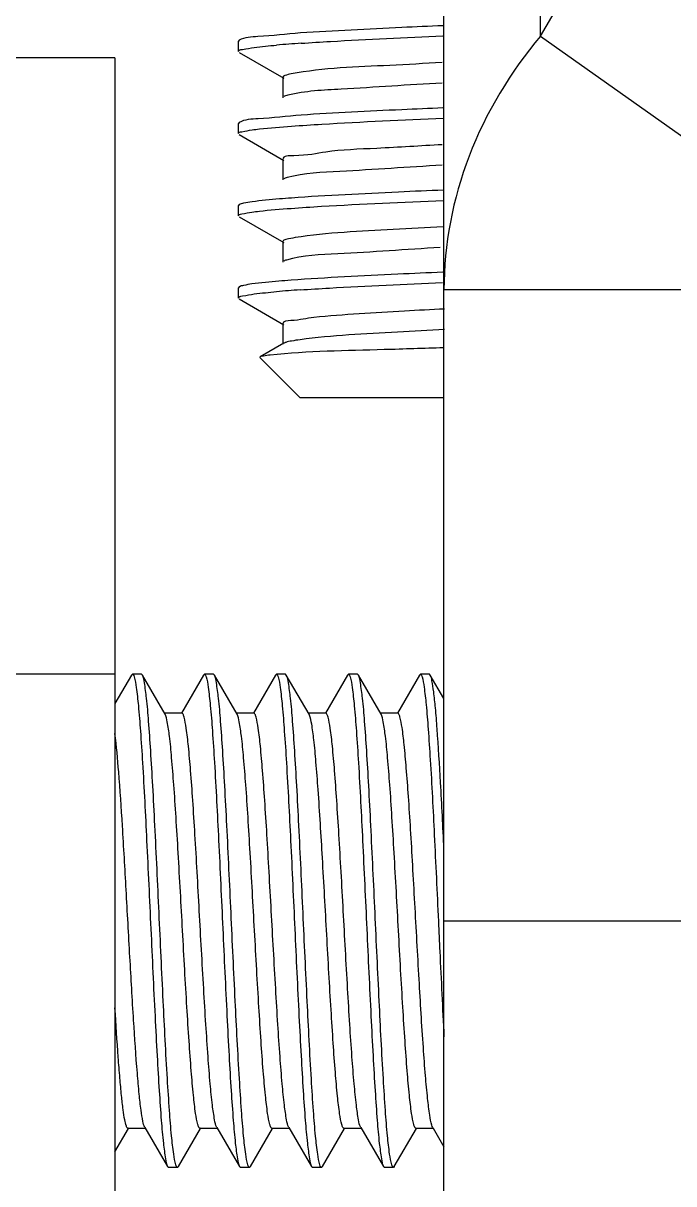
# Model space of a CAD drawing. Extents: x -191212 to 1245715665, y -234495 to 250873.
# Drawn here: x 180456.1 to 180509.6, y 130560.5 to 130656 of the extents above; entities that cross this region are included whole.
import ezdxf

# ---------------------------------------------------------------- set-up
doc = ezdxf.new("R2010")
doc.units = 0
doc.header["$LTSCALE"] = 500
doc.layers.get('0').update_dxf_attribs({"linetype": 'CONTINUOUS'})
doc.layers.add('PUB_TEXT', color=7, linetype='CONTINUOUS')

# ---------------------------------------------------------------- blocks, each defined once
blk = doc.blocks.new('deeeeee')
at = {"linetype": 'Continuous'}
for p, q in [((-471760.02, -353800.23), (-471685.16, -353672.44)), ((-471760.02, -353800.23), (-471760.02, -353725.38)), ((-471771.93, -354011.27), (-471771.93, -353745.7)), ((-471797.24, -353800.74), (-471797.33, -353800.85)), ((-471797.33, -353802.13), (-471797.33, -353800.85)), ((-471797.33, -353802.13), (-471797.33, -353800.85)), ((-471760.02, -353800.23), (-471738.46, -353815.48)), ((-471797.24, -353802.24), (-471791.72, -353805.43)), ((-471812.58, -353802.91), (-471843.07, -353802.91)), ((-471812.58, -353802.91), (-471812.58, -354002.28)), ((-471791.83, -353805.3), (-471791.83, -353807.84)), ((-471797.24, -353810.91), (-471797.33, -353811.02)), ((-471797.33, -353812.29), (-471797.33, -353811.02)), ((-471797.33, -353812.29), (-471797.33, -353811.02)), ((-471797.24, -353812.4), (-471791.72, -353815.59)), ((-471791.83, -353815.47), (-471791.83, -353818.01)), ((-471797.24, -353821.07), (-471797.33, -353821.18)), ((-471797.33, -353822.45), (-471797.33, -353821.18)), ((-471797.33, -353822.45), (-471797.33, -353821.18)), ((-471797.24, -353822.56), (-471791.72, -353825.76)), ((-471791.83, -353825.63), (-471791.83, -353828.17)), ((-471797.24, -353831.24), (-471797.33, -353831.35)), ((-471797.33, -353832.62), (-471797.33, -353831.35)), ((-471797.33, -353832.62), (-471797.33, -353831.35)), ((-471741.44, -353831.6), (-471771.93, -353831.6)), ((-471797.24, -353832.73), (-471791.72, -353835.92)), ((-471791.83, -353835.79), (-471791.83, -353838.33)), ((-471791.72, -353838.21), (-471794.65, -353839.9)), ((-471794.65, -353839.9), (-471794.67, -353839.98)), ((-471789.71, -353844.94), (-471794.67, -353839.98)), ((-471771.93, -353844.94), (-471789.71, -353844.94)), ((-471812.58, -353879.14), (-471843.07, -353879.14)), ((-471810.53, -353879.24), (-471812.58, -353882.77)), ((-471810.53, -353879.24), (-471810.42, -353879.14)), ((-471809.31, -353879.14), (-471810.42, -353879.14)), ((-471809.31, -353879.14), (-471810.42, -353879.14)), ((-471810.42, -353879.14), (-471810.4, -353879.14)), ((-471809.19, -353879.24), (-471809.31, -353879.14)), ((-471806.39, -353884.09), (-471809.19, -353879.24)), ((-471801.64, -353879.24), (-471804.36, -353883.94)), ((-471801.64, -353879.24), (-471801.53, -353879.14)), ((-471800.41, -353879.14), (-471801.53, -353879.14)), ((-471800.41, -353879.14), (-471801.53, -353879.14)), ((-471801.53, -353879.14), (-471801.51, -353879.14)), ((-471800.3, -353879.24), (-471800.41, -353879.14)), ((-471797.49, -353884.09), (-471800.3, -353879.24)), ((-471792.75, -353879.24), (-471795.47, -353883.94)), ((-471792.75, -353879.24), (-471792.63, -353879.14)), ((-471791.52, -353879.14), (-471792.63, -353879.14)), ((-471791.52, -353879.14), (-471792.63, -353879.14)), ((-471792.63, -353879.14), (-471792.62, -353879.14)), ((-471791.41, -353879.24), (-471791.52, -353879.14)), ((-471788.6, -353884.09), (-471791.41, -353879.24)), ((-471783.85, -353879.24), (-471786.58, -353883.94)), ((-471783.85, -353879.24), (-471783.74, -353879.14)), ((-471782.63, -353879.14), (-471783.74, -353879.14)), ((-471782.63, -353879.14), (-471783.74, -353879.14)), ((-471783.74, -353879.14), (-471783.72, -353879.14)), ((-471782.51, -353879.24), (-471782.63, -353879.14)), ((-471779.71, -353884.09), (-471782.51, -353879.24)), ((-471774.96, -353879.24), (-471777.68, -353883.94)), ((-471774.96, -353879.24), (-471774.85, -353879.14)), ((-471773.73, -353879.14), (-471774.85, -353879.14)), ((-471773.73, -353879.14), (-471774.85, -353879.14)), ((-471774.85, -353879.14), (-471774.83, -353879.14)), ((-471773.62, -353879.24), (-471773.73, -353879.14)), ((-471771.93, -353882.16), (-471773.62, -353879.24)), ((-471804.31, -353883.97), (-471806.45, -353883.97)), ((-471795.42, -353883.97), (-471797.56, -353883.97)), ((-471786.53, -353883.97), (-471788.67, -353883.97)), ((-471788.54, -353884.2), (-471788.6, -353884.09)), ((-471777.63, -353883.97), (-471779.77, -353883.97)), ((-471772.62, -353909.67), (-471772.62, -353909.75)), ((-471771.93, -353909.63), (-471741.44, -353909.63)), ((-471812.58, -353938.19), (-471810.92, -353935.33)), ((-471810.97, -353935.3), (-471808.83, -353935.3)), ((-471808.9, -353935.18), (-471806.09, -353940.03)), ((-471804.75, -353940.03), (-471802.02, -353935.33)), ((-471802.07, -353935.3), (-471799.93, -353935.3)), ((-471800, -353935.18), (-471797.19, -353940.03)), ((-471795.85, -353940.03), (-471793.13, -353935.33)), ((-471793.18, -353935.3), (-471791.04, -353935.3)), ((-471791.11, -353935.18), (-471788.3, -353940.03)), ((-471786.96, -353940.03), (-471784.24, -353935.33)), ((-471784.29, -353935.3), (-471782.15, -353935.3)), ((-471782.21, -353935.18), (-471779.41, -353940.03)), ((-471778.07, -353940.03), (-471775.34, -353935.33)), ((-471775.39, -353935.3), (-471773.25, -353935.3)), ((-471773.32, -353935.18), (-471773.25, -353935.3)), ((-471773.25, -353935.3), (-471771.93, -353937.58)), ((-471806.09, -353940.03), (-471805.97, -353940.13)), ((-471804.86, -353940.13), (-471805.97, -353940.13)), ((-471804.86, -353940.13), (-471805.97, -353940.13)), ((-471804.86, -353940.13), (-471804.88, -353940.12)), ((-471804.75, -353940.03), (-471804.86, -353940.13)), ((-471797.19, -353940.03), (-471797.08, -353940.13)), ((-471795.97, -353940.13), (-471797.08, -353940.13)), ((-471795.97, -353940.13), (-471797.08, -353940.13)), ((-471795.97, -353940.13), (-471795.98, -353940.12)), ((-471795.85, -353940.03), (-471795.97, -353940.13)), ((-471788.3, -353940.03), (-471788.19, -353940.13)), ((-471787.07, -353940.13), (-471788.19, -353940.13)), ((-471787.07, -353940.13), (-471788.19, -353940.13)), ((-471787.07, -353940.13), (-471787.09, -353940.12)), ((-471786.96, -353940.03), (-471787.07, -353940.13)), ((-471779.41, -353940.03), (-471779.29, -353940.13)), ((-471778.18, -353940.13), (-471779.29, -353940.13)), ((-471778.18, -353940.13), (-471779.29, -353940.13)), ((-471778.18, -353940.13), (-471778.2, -353940.12)), ((-471778.07, -353940.03), (-471778.18, -353940.13))]:
    blk.add_line(p, q, dxfattribs=at)
for centre, radius, start, end in [((-471777.89, -353976.52), 175.8, 93.8141, 94.8058), ((-471778.03, -354005.37), 174.15, 93.8424, 94.8038)]:
    blk.add_arc(centre, radius, start, end, dxfattribs=at)
for points, knots in [([(-471772.07, -353798.94), (-471773.76, -353799.01), (-471779.63, -353799.28), (-471785.49, -353799.56), (-471789.66, -353799.84)], [0, 0, 0, 0, 0.28888, 1, 1, 1, 1]), ([(-471789.66, -353799.84), (-471791.41, -353799.96), (-471793.87, -353800.3), (-471796.55, -353800.35), (-471797.23, -353800.74)], [0, 0, 0, 0, 0.690313, 1, 1, 1, 1]), ([(-471789.59, -353801.11), (-471788.38, -353801.03), (-471782.55, -353800.67), (-471776.71, -353800.41), (-471772.07, -353800.21)], [0, 0, 0, 0, 0.20666, 1, 1, 1, 1]), ([(-471760.02, -353800.23), (-471763.71, -353804.65), (-471769.74, -353814.55), (-471771.93, -353826), (-471771.93, -353831.6)], [0, 0, 0, 0, 0.506705, 1, 1, 1, 1]), ([(-471797.33, -353802.13), (-471797.33, -353801.94), (-471796.36, -353801.82), (-471795.87, -353801.69), (-471795.38, -353801.62)], [0, 0, 0, 0, 0.271559, 1, 1, 1, 1]), ([(-471772.16, -353803.5), (-471774.32, -353803.61), (-471780.54, -353804), (-471786.81, -353804.14), (-471790.82, -353804.91)], [0, 0, 0, 0, 0.346423, 1, 1, 1, 1]), ([(-471790.82, -353804.91), (-471791.07, -353804.96), (-471791.37, -353805.03), (-471791.83, -353805.19), (-471791.83, -353805.3)], [0, 0, 0, 0, 0.709574, 1, 1, 1, 1]), ([(-471772.16, -353806.04), (-471776.32, -353806.25), (-471782.65, -353806.72), (-471789.07, -353807.01), (-471791.21, -353807.54)], [0, 0, 0, 0, 0.653589, 1, 1, 1, 1]), ([(-471791.21, -353807.54), (-471791.31, -353807.56), (-471791.48, -353807.61), (-471791.65, -353807.68), (-471791.72, -353807.71)], [0, 0, 0, 0, 0.589728, 1, 1, 1, 1]), ([(-471772.07, -353809.11), (-471773.76, -353809.18), (-471779.6, -353809.44), (-471785.44, -353809.72), (-471789.59, -353810)], [0, 0, 0, 0, 0.28855, 1, 1, 1, 1]), ([(-471789.59, -353810), (-471791.36, -353810.12), (-471793.84, -353810.47), (-471796.54, -353810.51), (-471797.23, -353810.91)], [0, 0, 0, 0, 0.690488, 1, 1, 1, 1]), ([(-471790.77, -353811.36), (-471789.52, -353811.27), (-471783.27, -353810.87), (-471777.01, -353810.59), (-471772.01, -353810.37)], [0, 0, 0, 0, 0.199878, 1, 1, 1, 1]), ([(-471797.33, -353812.29), (-471797.33, -353812.13), (-471796.51, -353811.99), (-471796.07, -353811.88), (-471795.65, -353811.82)], [0, 0, 0, 0, 0.274156, 1, 1, 1, 1]), ([(-471795.65, -353811.82), (-471795.34, -353811.78), (-471793.72, -353811.58), (-471792.09, -353811.45), (-471790.77, -353811.36)], [0, 0, 0, 0, 0.191478, 1, 1, 1, 1]), ([(-471772.15, -353813.66), (-471774.85, -353813.8), (-471779.49, -353814.12), (-471786.08, -353814.33), (-471789.08, -353815.1), (-471791.83, -353814.99), (-471791.83, -353815.47)], [0, 0, 0, 0, 0.408978, 0.726291, 0.927833, 1, 1, 1, 1]), ([(-471772.16, -353816.2), (-471776.37, -353816.42), (-471782.72, -353816.91), (-471789.19, -353817.16), (-471791.3, -353817.73)], [0, 0, 0, 0, 0.658464, 1, 1, 1, 1]), ([(-471791.3, -353817.73), (-471791.38, -353817.75), (-471791.53, -353817.79), (-471791.66, -353817.85), (-471791.72, -353817.88)], [0, 0, 0, 0, 0.581089, 1, 1, 1, 1]), ([(-471772.01, -353819.27), (-471773.85, -353819.35), (-471780.1, -353819.63), (-471786.36, -353819.93), (-471790.77, -353820.25)], [0, 0, 0, 0, 0.294353, 1, 1, 1, 1]), ([(-471795.65, -353820.72), (-471796, -353820.76), (-471796.53, -353820.86), (-471797.07, -353820.98), (-471797.23, -353821.07)], [0, 0, 0, 0, 0.643846, 1, 1, 1, 1]), ([(-471790.77, -353820.25), (-471791.27, -353820.29), (-471792.9, -353820.41), (-471794.53, -353820.56), (-471795.65, -353820.72)], [0, 0, 0, 0, 0.307315, 1, 1, 1, 1]), ([(-471790.83, -353821.53), (-471789.58, -353821.43), (-471783.31, -353821.03), (-471777.03, -353820.75), (-471772.01, -353820.54)], [0, 0, 0, 0, 0.199508, 1, 1, 1, 1]), ([(-471797.33, -353822.45), (-471797.33, -353822.29), (-471796.52, -353822.16), (-471796.09, -353822.05), (-471795.67, -353821.99)], [0, 0, 0, 0, 0.274335, 1, 1, 1, 1]), ([(-471795.67, -353821.99), (-471795.36, -353821.95), (-471793.75, -353821.75), (-471792.14, -353821.62), (-471790.83, -353821.53)], [0, 0, 0, 0, 0.191445, 1, 1, 1, 1]), ([(-471772.05, -353823.82), (-471774.1, -353823.93), (-471780.19, -353824.29), (-471786.32, -353824.52), (-471790.33, -353825.15)], [0, 0, 0, 0, 0.335812, 1, 1, 1, 1]), ([(-471790.33, -353825.15), (-471790.7, -353825.21), (-471791.11, -353825.31), (-471791.83, -353825.48), (-471791.83, -353825.63)], [0, 0, 0, 0, 0.720112, 1, 1, 1, 1]), ([(-471772.39, -353826.38), (-471776.61, -353826.6), (-471782.91, -353827.13), (-471789.36, -353827.31), (-471791.4, -353827.92)], [0, 0, 0, 0, 0.664513, 1, 1, 1, 1]), ([(-471791.4, -353827.92), (-471791.46, -353827.94), (-471791.57, -353827.97), (-471791.68, -353828.02), (-471791.72, -353828.04)], [0, 0, 0, 0, 0.569413, 1, 1, 1, 1]), ([(-471772.09, -353829.43), (-471773.94, -353829.51), (-471780.18, -353829.79), (-471786.43, -353830.1), (-471790.83, -353830.42)], [0, 0, 0, 0, 0.294609, 1, 1, 1, 1]), ([(-471795.67, -353830.88), (-471796.01, -353830.93), (-471796.53, -353831.02), (-471797.07, -353831.14), (-471797.23, -353831.24)], [0, 0, 0, 0, 0.643454, 1, 1, 1, 1]), ([(-471790.83, -353830.42), (-471791.33, -353830.46), (-471792.94, -353830.58), (-471794.56, -353830.73), (-471795.67, -353830.88)], [0, 0, 0, 0, 0.307366, 1, 1, 1, 1]), ([(-471789.7, -353831.61), (-471788.49, -353831.53), (-471782.63, -353831.17), (-471776.76, -353830.91), (-471772.1, -353830.71)], [0, 0, 0, 0, 0.206107, 1, 1, 1, 1]), ([(-471797.33, -353832.62), (-471797.33, -353832.43), (-471796.36, -353832.31), (-471795.87, -353832.18), (-471795.38, -353832.11)], [0, 0, 0, 0, 0.271614, 1, 1, 1, 1]), ([(-471771.88, -353833.98), (-471773.53, -353834.06), (-471778.91, -353834.35), (-471784.29, -353834.65), (-471788.01, -353835.03)], [0, 0, 0, 0, 0.306539, 1, 1, 1, 1]), ([(-471788.01, -353835.03), (-471788.96, -353835.13), (-471789.86, -353835.42), (-471791.83, -353835.45), (-471791.83, -353835.79)], [0, 0, 0, 0, 0.734394, 1, 1, 1, 1]), ([(-471771.85, -353836.52), (-471773.79, -353836.61), (-471779.75, -353836.95), (-471785.72, -353837.23), (-471789.71, -353837.77)], [0, 0, 0, 0, 0.325706, 1, 1, 1, 1]), ([(-471791.47, -353838.1), (-471791.52, -353838.12), (-471791.6, -353838.15), (-471791.68, -353838.19), (-471791.72, -353838.21)], [0, 0, 0, 0, 0.559909, 1, 1, 1, 1]), ([(-471789.71, -353837.77), (-471790.06, -353837.82), (-471790.65, -353837.91), (-471791.24, -353838.03), (-471791.47, -353838.1)], [0, 0, 0, 0, 0.599115, 1, 1, 1, 1]), ([(-471793.4, -353839.68), (-471793.68, -353839.71), (-471794.09, -353839.77), (-471794.52, -353839.83), (-471794.64, -353839.9)], [0, 0, 0, 0, 0.666426, 1, 1, 1, 1]), ([(-471771.98, -353838.78), (-471774.43, -353838.85), (-471781.57, -353839.1), (-471788.73, -353839.19), (-471793.4, -353839.68)], [0, 0, 0, 0, 0.34233, 1, 1, 1, 1]), ([(-471810.4, -353879.14), (-471810.38, -353879.15), (-471810.28, -353879.23), (-471810.25, -353879.36), (-471810.21, -353879.47)], [0, 0, 0, 0, 0.146246, 1, 1, 1, 1]), ([(-471810.21, -353879.47), (-471810.08, -353879.89), (-471809.9, -353881.08), (-471809.65, -353883.32), (-471809.41, -353886.42), (-471809.05, -353891.98), (-471808.64, -353900.14), (-471808.15, -353910.59), (-471807.74, -353919.47), (-471807.39, -353926.15), (-471807.14, -353930.45), (-471806.89, -353934.05), (-471806.66, -353936.87), (-471806.39, -353938.75), (-471806.25, -353939.74), (-471806.09, -353940.03)], [0, 0, 0, 0, 0.021868, 0.059293, 0.111148, 0.175758, 0.334416, 0.514504, 0.692433, 0.773207, 0.844889, 0.905123, 0.951944, 0.983855, 1, 1, 1, 1]), ([(-471805.07, -353939.8), (-471805.2, -353939.38), (-471805.38, -353938.18), (-471805.63, -353935.95), (-471805.87, -353932.84), (-471806.23, -353927.28), (-471806.65, -353919.12), (-471807.13, -353908.67), (-471807.54, -353899.8), (-471807.89, -353893.12), (-471808.14, -353888.82), (-471808.4, -353885.21), (-471808.62, -353882.4), (-471808.89, -353880.52), (-471809.03, -353879.52), (-471809.19, -353879.24)], [0, 0, 0, 0, 0.021893, 0.059337, 0.111209, 0.175831, 0.334488, 0.514558, 0.692467, 0.773229, 0.8449, 0.905129, 0.951948, 0.983856, 1, 1, 1, 1]), ([(-471801.51, -353879.14), (-471801.49, -353879.15), (-471801.39, -353879.23), (-471801.36, -353879.36), (-471801.32, -353879.46)], [0, 0, 0, 0, 0.147522, 1, 1, 1, 1]), ([(-471801.32, -353879.46), (-471801.19, -353879.87), (-471801.01, -353881.06), (-471800.76, -353883.29), (-471800.52, -353886.39), (-471800.16, -353891.94), (-471799.75, -353900.1), (-471799.26, -353910.56), (-471798.85, -353919.44), (-471798.5, -353926.13), (-471798.25, -353930.43), (-471797.99, -353934.05), (-471797.77, -353936.87), (-471797.5, -353938.75), (-471797.36, -353939.74), (-471797.19, -353940.03)], [0, 0, 0, 0, 0.02168, 0.058952, 0.110694, 0.175227, 0.333837, 0.514005, 0.692077, 0.772934, 0.8447, 0.905011, 0.95189, 0.983838, 1, 1, 1, 1]), ([(-471796.17, -353939.8), (-471796.31, -353939.38), (-471796.48, -353938.18), (-471796.73, -353935.95), (-471796.97, -353932.84), (-471797.33, -353927.28), (-471797.75, -353919.13), (-471798.24, -353908.68), (-471798.65, -353899.8), (-471799, -353893.12), (-471799.25, -353888.82), (-471799.5, -353885.21), (-471799.73, -353882.4), (-471800, -353880.52), (-471800.14, -353879.52), (-471800.3, -353879.24)], [0, 0, 0, 0, 0.021869, 0.059298, 0.111159, 0.175773, 0.334425, 0.514513, 0.692436, 0.773203, 0.844885, 0.905123, 0.951945, 0.983855, 1, 1, 1, 1]), ([(-471792.62, -353879.14), (-471792.6, -353879.15), (-471792.49, -353879.23), (-471792.46, -353879.36), (-471792.43, -353879.47)], [0, 0, 0, 0, 0.146192, 1, 1, 1, 1]), ([(-471792.43, -353879.47), (-471792.29, -353879.89), (-471792.12, -353881.08), (-471791.87, -353883.32), (-471791.63, -353886.43), (-471791.27, -353891.98), (-471790.85, -353900.14), (-471790.37, -353910.59), (-471789.95, -353919.47), (-471789.6, -353926.15), (-471789.35, -353930.45), (-471789.1, -353934.05), (-471788.87, -353936.87), (-471788.6, -353938.75), (-471788.46, -353939.74), (-471788.3, -353940.03)], [0, 0, 0, 0, 0.021875, 0.059308, 0.111172, 0.175789, 0.334441, 0.514524, 0.692444, 0.773209, 0.844888, 0.905124, 0.951946, 0.983855, 1, 1, 1, 1]), ([(-471787.28, -353939.81), (-471787.41, -353939.39), (-471787.59, -353938.2), (-471787.84, -353935.98), (-471788.08, -353932.88), (-471788.44, -353927.32), (-471788.86, -353919.16), (-471789.34, -353908.71), (-471789.75, -353899.82), (-471790.1, -353893.14), (-471790.35, -353888.83), (-471790.61, -353885.22), (-471790.83, -353882.4), (-471791.1, -353880.52), (-471791.24, -353879.52), (-471791.41, -353879.24)], [0, 0, 0, 0, 0.021696, 0.058981, 0.110733, 0.175273, 0.333889, 0.51405, 0.692109, 0.772959, 0.844718, 0.905021, 0.951895, 0.98384, 1, 1, 1, 1]), ([(-471783.72, -353879.14), (-471783.7, -353879.15), (-471783.6, -353879.23), (-471783.57, -353879.36), (-471783.53, -353879.47)], [0, 0, 0, 0, 0.146067, 1, 1, 1, 1]), ([(-471783.53, -353879.47), (-471783.4, -353879.89), (-471783.22, -353881.09), (-471782.97, -353883.32), (-471782.73, -353886.43), (-471782.37, -353891.99), (-471781.96, -353900.15), (-471781.47, -353910.59), (-471781.06, -353919.47), (-471780.71, -353926.15), (-471780.46, -353930.45), (-471780.21, -353934.05), (-471779.98, -353936.87), (-471779.71, -353938.75), (-471779.57, -353939.74), (-471779.41, -353940.03)], [0, 0, 0, 0, 0.021894, 0.059339, 0.111212, 0.175833, 0.334492, 0.514561, 0.69247, 0.773231, 0.844902, 0.905131, 0.951948, 0.983856, 1, 1, 1, 1]), ([(-471778.39, -353939.8), (-471778.52, -353939.38), (-471778.7, -353938.18), (-471778.95, -353935.95), (-471779.19, -353932.84), (-471779.55, -353927.28), (-471779.96, -353919.13), (-471780.45, -353908.68), (-471780.86, -353899.8), (-471781.21, -353893.12), (-471781.46, -353888.82), (-471781.71, -353885.21), (-471781.94, -353882.4), (-471782.21, -353880.52), (-471782.35, -353879.52), (-471782.51, -353879.24)], [0, 0, 0, 0, 0.021872, 0.059299, 0.111157, 0.175768, 0.334426, 0.51451, 0.692437, 0.773209, 0.84489, 0.905124, 0.951944, 0.983855, 1, 1, 1, 1]), ([(-471774.83, -353879.14), (-471774.81, -353879.15), (-471774.71, -353879.23), (-471774.67, -353879.36), (-471774.64, -353879.46)], [0, 0, 0, 0, 0.14652, 1, 1, 1, 1]), ([(-471774.64, -353879.46), (-471774.51, -353879.87), (-471774.34, -353881.03), (-471774.09, -353883.18), (-471773.86, -353886.18), (-471773.5, -353891.55), (-471773.1, -353899.46), (-471772.79, -353906.12), (-471772.62, -353909.67)], [0, 0, 0, 0, 0.0425, 0.114919, 0.215181, 0.340186, 0.648075, 1, 1, 1, 1]), ([(-471771.93, -353900.74), (-471772.06, -353898.01), (-471772.31, -353893.05), (-471772.66, -353887.24), (-471772.96, -353883.49), (-471773.16, -353881.5), (-471773.37, -353880.16), (-471773.5, -353879.45), (-471773.62, -353879.24)], [0, 0, 0, 0, 0.379707, 0.689476, 0.809337, 0.902177, 0.966048, 1, 1, 1, 1]), ([(-471802.07, -353935.3), (-471802.13, -353935.3), (-471802.26, -353935.11), (-471802.44, -353934.53), (-471802.68, -353933.17), (-471802.92, -353930.97), (-471803.18, -353927.98), (-471803.44, -353924.34), (-471803.7, -353920.17), (-471803.97, -353915.61), (-471804.32, -353909.26), (-471804.66, -353902.96), (-471805.02, -353896.96), (-471805.29, -353893.03), (-471805.55, -353889.7), (-471805.79, -353887.08), (-471806.06, -353885.31), (-471806.23, -353884.36), (-471806.39, -353884.09)], [0, 0, 0, 0, 0.003456, 0.010692, 0.037889, 0.081613, 0.140407, 0.212192, 0.2944, 0.384075, 0.47799, 0.664972, 0.751304, 0.828651, 0.894236, 0.945722, 0.981321, 1, 1, 1, 1]), ([(-471800, -353935.18), (-471800.16, -353934.9), (-471800.32, -353933.96), (-471800.6, -353932.18), (-471800.84, -353929.56), (-471801.1, -353926.24), (-471801.36, -353922.31), (-471801.73, -353916.3), (-471802.07, -353910.01), (-471802.42, -353903.65), (-471802.69, -353899.1), (-471802.95, -353894.92), (-471803.21, -353891.28), (-471803.47, -353888.29), (-471803.71, -353886.1), (-471803.95, -353884.74), (-471804.12, -353884.15), (-471804.25, -353883.97), (-471804.31, -353883.97)], [0, 0, 0, 0, 0.01868, 0.054278, 0.105764, 0.171348, 0.248694, 0.335026, 0.52201, 0.615925, 0.705601, 0.787808, 0.859593, 0.918386, 0.962109, 0.989306, 0.996546, 1, 1, 1, 1]), ([(-471793.18, -353935.3), (-471793.24, -353935.3), (-471793.37, -353935.11), (-471793.54, -353934.53), (-471793.78, -353933.17), (-471794.02, -353930.97), (-471794.29, -353927.98), (-471794.55, -353924.34), (-471794.81, -353920.17), (-471795.07, -353915.61), (-471795.43, -353909.26), (-471795.77, -353902.96), (-471796.13, -353896.96), (-471796.39, -353893.03), (-471796.66, -353889.7), (-471796.9, -353887.08), (-471797.17, -353885.31), (-471797.33, -353884.36), (-471797.49, -353884.09)], [0, 0, 0, 0, 0.003455, 0.010693, 0.037891, 0.081614, 0.140407, 0.212192, 0.2944, 0.384075, 0.47799, 0.664974, 0.751306, 0.828653, 0.894237, 0.945722, 0.98132, 1, 1, 1, 1]), ([(-471791.11, -353935.18), (-471791.27, -353934.9), (-471791.43, -353933.96), (-471791.7, -353932.18), (-471791.94, -353929.56), (-471792.21, -353926.24), (-471792.47, -353922.31), (-471792.83, -353916.3), (-471793.18, -353910.01), (-471793.53, -353903.65), (-471793.79, -353899.1), (-471794.06, -353894.92), (-471794.32, -353891.28), (-471794.58, -353888.29), (-471794.82, -353886.1), (-471795.06, -353884.74), (-471795.23, -353884.15), (-471795.36, -353883.97), (-471795.42, -353883.97)], [0, 0, 0, 0, 0.018679, 0.054277, 0.105763, 0.171348, 0.248695, 0.335027, 0.52201, 0.615925, 0.7056, 0.787807, 0.859593, 0.918386, 0.96211, 0.989308, 0.996544, 1, 1, 1, 1]), ([(-471784.29, -353935.3), (-471784.35, -353935.3), (-471784.47, -353935.12), (-471784.65, -353934.55), (-471784.88, -353933.22), (-471785.12, -353931.08), (-471785.38, -353928.16), (-471785.63, -353924.6), (-471785.89, -353920.51), (-471786.16, -353916.04), (-471786.5, -353909.77), (-471786.92, -353902.21), (-471787.35, -353895.08), (-471787.72, -353890.21), (-471787.96, -353887.5), (-471788.22, -353885.58), (-471788.4, -353884.55), (-471788.54, -353884.2)], [0, 0, 0, 0, 0.003398, 0.010481, 0.037063, 0.079811, 0.137346, 0.207687, 0.288384, 0.376611, 0.469274, 0.654855, 0.819309, 0.886268, 0.939811, 0.978111, 1, 1, 1, 1]), ([(-471782.21, -353935.18), (-471782.38, -353934.9), (-471782.54, -353933.96), (-471782.81, -353932.18), (-471783.05, -353929.56), (-471783.32, -353926.24), (-471783.58, -353922.31), (-471783.94, -353916.3), (-471784.28, -353910.01), (-471784.63, -353903.65), (-471784.9, -353899.1), (-471785.16, -353894.92), (-471785.42, -353891.28), (-471785.68, -353888.29), (-471785.93, -353886.1), (-471786.16, -353884.74), (-471786.34, -353884.15), (-471786.47, -353883.97), (-471786.53, -353883.97)], [0, 0, 0, 0, 0.01868, 0.054279, 0.105766, 0.17135, 0.248697, 0.335029, 0.522011, 0.615926, 0.705601, 0.78781, 0.859595, 0.918388, 0.962111, 0.989307, 0.996546, 1, 1, 1, 1]), ([(-471775.39, -353935.3), (-471775.45, -353935.3), (-471775.58, -353935.11), (-471775.76, -353934.53), (-471775.99, -353933.17), (-471776.24, -353930.97), (-471776.5, -353927.98), (-471776.76, -353924.34), (-471777.02, -353920.17), (-471777.29, -353915.61), (-471777.64, -353909.26), (-471777.98, -353902.96), (-471778.34, -353896.96), (-471778.6, -353893.03), (-471778.87, -353889.7), (-471779.11, -353887.08), (-471779.38, -353885.31), (-471779.54, -353884.36), (-471779.71, -353884.09)], [0, 0, 0, 0, 0.003456, 0.010692, 0.037889, 0.081613, 0.140406, 0.212192, 0.294399, 0.384075, 0.477989, 0.664972, 0.751304, 0.828651, 0.894236, 0.945722, 0.981321, 1, 1, 1, 1]), ([(-471773.43, -353934.92), (-471773.56, -353934.52), (-471773.74, -353933.41), (-471773.99, -353931.37), (-471774.24, -353928.58), (-471774.61, -353923.66), (-471775.03, -353916.55), (-471775.44, -353909.03), (-471775.79, -353902.84), (-471776.04, -353898.44), (-471776.3, -353894.43), (-471776.56, -353890.95), (-471776.81, -353888.09), (-471777.05, -353886), (-471777.28, -353884.7), (-471777.45, -353884.14), (-471777.58, -353883.97), (-471777.63, -353883.97)], [0, 0, 0, 0, 0.024737, 0.065402, 0.120735, 0.188882, 0.353983, 0.53832, 0.629884, 0.716845, 0.796224, 0.865309, 0.92175, 0.963653, 0.989702, 0.996649, 1, 1, 1, 1]), ([(-471808.9, -353935.18), (-471809.02, -353934.96), (-471809.17, -353934.23), (-471809.4, -353932.87), (-471809.61, -353930.87), (-471809.94, -353927.17), (-471810.31, -353921.51), (-471810.75, -353913.95), (-471811.19, -353905.93), (-471811.62, -353898.3), (-471812.05, -353891.85), (-471812.38, -353888.05), (-471812.58, -353886.47)], [0, 0, 0, 0, 0.015697, 0.044446, 0.085716, 0.138485, 0.272802, 0.433446, 0.603652, 0.765638, 0.902498, 1, 1, 1, 1]), ([(-471772.62, -353909.75), (-471772.56, -353910.98), (-471772.34, -353915.72), (-471772.11, -353920.46), (-471771.93, -353923.97)], [0, 0, 0, 0, 0.259611, 1, 1, 1, 1]), ([(-471810.97, -353935.3), (-471811.08, -353935.3), (-471811.25, -353934.83), (-471811.41, -353934.15), (-471811.6, -353932.83), (-471811.79, -353931.12), (-471811.99, -353928.95), (-471812.27, -353925.34), (-471812.45, -353922.45), (-471812.58, -353920.41)], [0, 0, 0, 0, 0.021802, 0.074827, 0.160247, 0.276725, 0.42207, 0.593424, 1, 1, 1, 1]), ([(-471804.88, -353940.12), (-471804.9, -353940.12), (-471805, -353940.04), (-471805.04, -353939.9), (-471805.07, -353939.8)], [0, 0, 0, 0, 0.146075, 1, 1, 1, 1]), ([(-471795.98, -353940.12), (-471796, -353940.12), (-471796.11, -353940.04), (-471796.14, -353939.9), (-471796.17, -353939.8)], [0, 0, 0, 0, 0.146237, 1, 1, 1, 1]), ([(-471787.09, -353940.12), (-471787.11, -353940.12), (-471787.21, -353940.04), (-471787.25, -353939.91), (-471787.28, -353939.81)], [0, 0, 0, 0, 0.147411, 1, 1, 1, 1]), ([(-471778.2, -353940.12), (-471778.22, -353940.12), (-471778.32, -353940.04), (-471778.35, -353939.9), (-471778.39, -353939.8)], [0, 0, 0, 0, 0.14622, 1, 1, 1, 1])]:
    blk.add_open_spline(points, degree=3, knots=knots, dxfattribs=at)
for points in [[(-471795.38, -353801.62), (-471794.46, -353801.5), (-471793.54, -353801.42), (-471792.62, -353801.34)], [(-471795.38, -353832.11), (-471794.46, -353831.99), (-471793.54, -353831.91), (-471792.61, -353831.83)], [(-471773.32, -353935.18), (-471773.37, -353935.1), (-471773.4, -353935.01), (-471773.43, -353934.92)]]:
    blk.add_open_spline(points, degree=3, dxfattribs=at)

msp = doc.modelspace()

# ---------------------------------------------------------------- block references
at = {"layer": 'PUB_TEXT', "xscale": 0.6652800000000001, "yscale": 0.6652800000000001, "zscale": 0.6652800000000001}
msp.add_blockref('deeeeee', (494351.104, 366031.126), dxfattribs=at)

doc.saveas('drawing.dxf')
